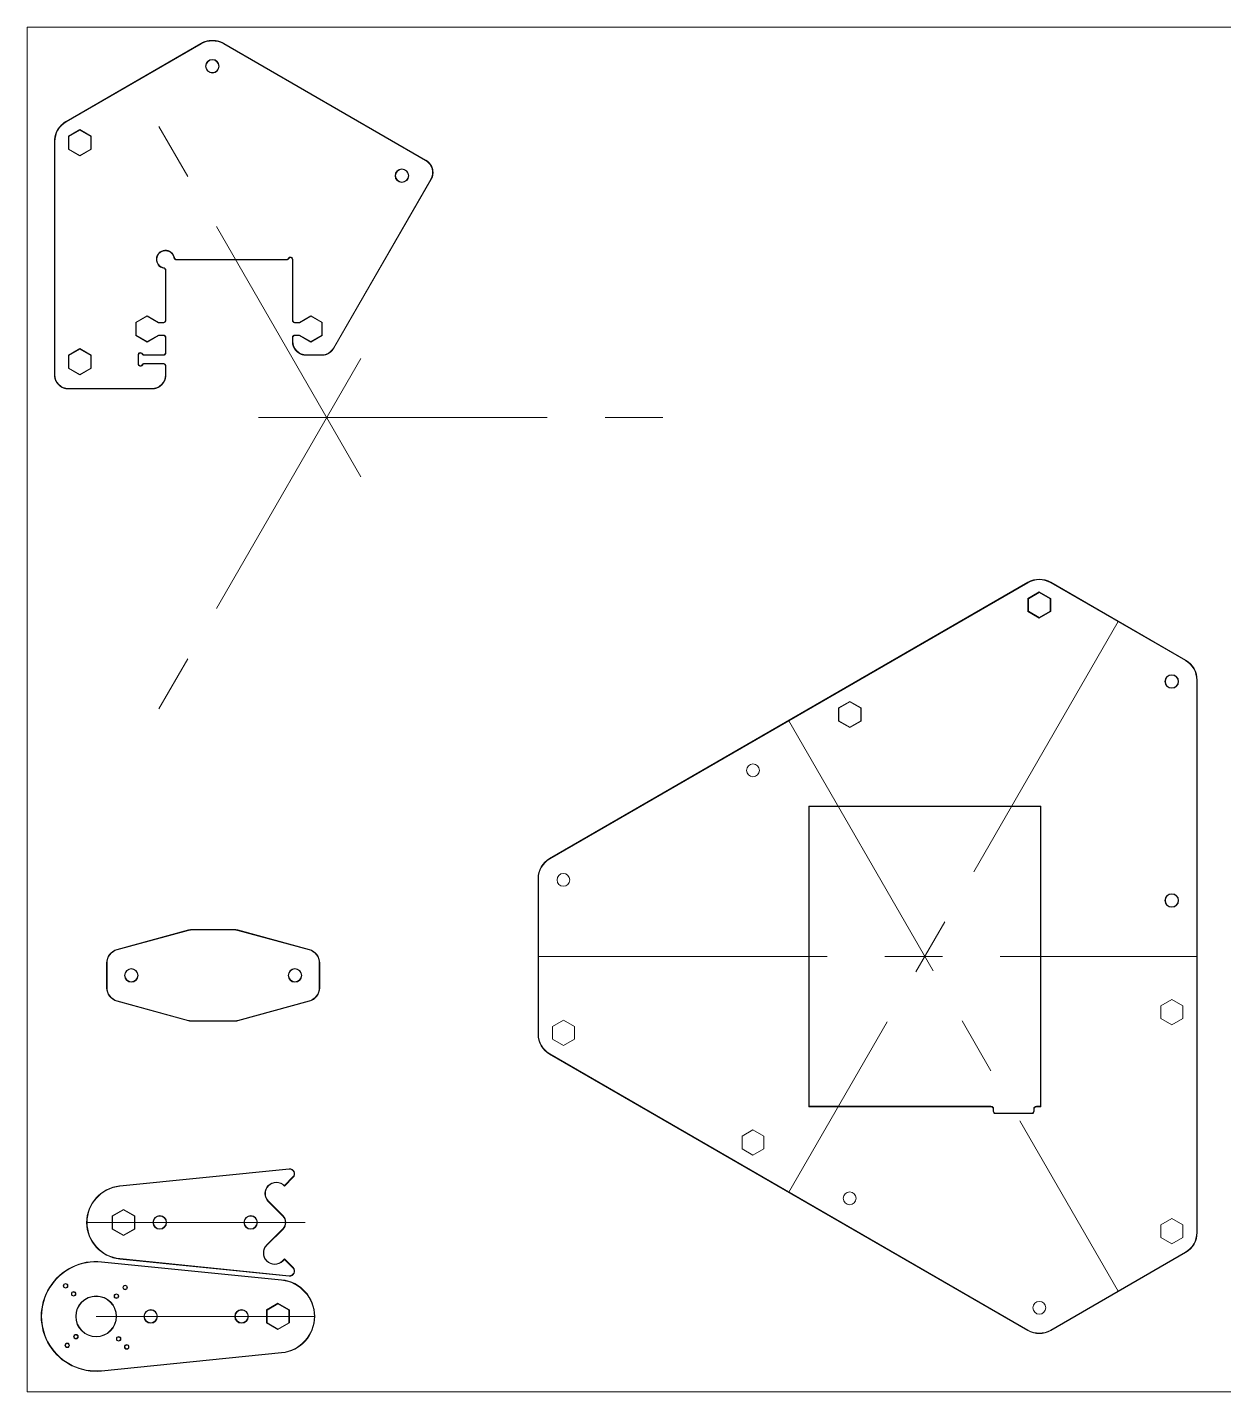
# Model space of a CAD drawing. Header units: millimetres. Extents: x -1272 to 1121, y -1543 to 520.
# Drawn here: x -1271.5 to -1008.3, y -711.2 to -411.2 of the extents above; entities that cross this region are included whole.
import ezdxf

# ---------------------------------------------------------------- set-up
doc = ezdxf.new("R2010")
doc.units = ezdxf.units.MM
doc.linetypes.add('CENTERX2', pattern=[101.6, 63.5, -12.7, 12.7, -12.7])
doc.layers.get('0').update_dxf_attribs({"lineweight": 5, "true_color": 0xffffff})
doc.layers.add('cut line', color=96, linetype='Continuous', lineweight=9, true_color=0x008000)
doc.layers.add('guidelines', color=2, linetype='CENTERX2', lineweight=13, true_color=0xffff00)

msp = doc.modelspace()

# ---------------------------------------------------------------- linework, layer by layer
for p, q in [((-671.52, -411.22), (-1271.52, -411.22)), ((-1271.52, -411.22), (-1271.52, -711.22)), ((-1271.52, -711.22), (-671.52, -711.22))]:
    msp.add_line(p, q)
at = {"flags": 128}
for points in [[(-1183.94, -440.48), (-1228.3, -414.87, 0.267949), (-1233.3, -414.87), (-1262.94, -431.99, 0.267949), (-1265.44, -436.32), (-1265.44, -487.64, 0.414214), (-1262.44, -490.64), (-1244.12, -490.64, 0.414214), (-1241.12, -487.64), (-1241.12, -485.74, 0.414214), (-1241.62, -485.24), (-1245.76, -485.24, 0.267949), (-1246.19, -485.49, -0.767327), (-1247.12, -485.24), (-1247.12, -483.24, -0.767327), (-1246.19, -482.99, 0.267949), (-1245.76, -483.24), (-1241.62, -483.24, 0.414214), (-1241.12, -482.74), (-1241.12, -479.48, 0.414214), (-1241.62, -478.98), (-1242.62, -478.98), (-1245.12, -480.42), (-1247.62, -478.98), (-1247.62, -476.09), (-1245.12, -474.65), (-1242.62, -476.09), (-1241.62, -476.09, 0.414214), (-1241.12, -475.59), (-1241.12, -464.69, 0.356394), (-1241.52, -464.2, -1.859652), (-1239.16, -461.84, 0.356394), (-1238.67, -462.24), (-1214.49, -462.24, 0.267949), (-1214.05, -461.99, -0.767327), (-1213.12, -462.24), (-1213.12, -475.59, 0.414214), (-1212.62, -476.09), (-1211.62, -476.09), (-1209.12, -474.65), (-1206.62, -476.09), (-1206.62, -478.98), (-1209.12, -480.42), (-1211.62, -478.98), (-1212.62, -478.98, 0.414214), (-1213.12, -479.48), (-1213.12, -480.24, 0.414214), (-1210.12, -483.24), (-1206.78, -483.24, 0.267949), (-1204.18, -481.74), (-1182.75, -444.63, 0.414214), (-1183.85, -440.53)], [(-1051.4, -533.33, -0.267949), (-1046.4, -533.33), (-1016.76, -550.44, -0.267949), (-1014.26, -554.77), (-1014.26, -676.23, -0.267949), (-1016.76, -680.56), (-1046.4, -697.67, -0.267949), (-1051.4, -697.67), (-1156.58, -636.94, -0.267949), (-1159.08, -632.61), (-1159.08, -598.39, -0.267949), (-1156.58, -594.06), (-1051.4, -533.33)], [(-1099.63, -582.45), (-1048.53, -582.45), (-1048.53, -648.55), (-1049.53, -648.55, 0.414214), (-1050.03, -649.05), (-1050.03, -649.55, -0.414214), (-1050.53, -650.05), (-1058.53, -650.05, -0.414214), (-1059.03, -649.55), (-1059.03, -649.05, 0.414214), (-1059.53, -648.55), (-1099.63, -648.55), (-1099.63, -582.45)], [(-1236.02, -609.78, -0.06662), (-1235.23, -609.68), (-1226.03, -609.68, -0.06662), (-1225.24, -609.78), (-1209.49, -614.07, -0.338259), (-1207.28, -616.97), (-1207.28, -622.38, -0.338259), (-1209.49, -625.28), (-1225.24, -629.57, -0.06662), (-1226.03, -629.68), (-1235.23, -629.68, -0.06662), (-1236.02, -629.57), (-1251.76, -625.28, -0.338259), (-1253.97, -622.38), (-1253.97, -616.97, -0.338259), (-1251.76, -614.07), (-1236.02, -609.78)], [(-1251.17, -666.04, 0.904534), (-1251.17, -681.96), (-1213.9, -685.71, 0.705025), (-1213.09, -684.01), (-1214.96, -682.14), (-1215.32, -682.49, -0.414214), (-1218.85, -682.49, -0.414214), (-1218.85, -678.95), (-1215.32, -675.42, 0.414214), (-1215.32, -672.59), (-1218.5, -669.41, -0.414214), (-1218.5, -665.87, -0.414214), (-1214.96, -665.87), (-1213.09, -664, 0.705025), (-1213.9, -662.3), (-1251.17, -666.04)], [(-1215.57, -686.7, -0.904534), (-1215.57, -702.62), (-1255.17, -706.59, -1.105542), (-1255.17, -682.72), (-1215.57, -686.7)]]:
    msp.add_lwpolyline(points, format="xyb", dxfattribs=at)
for points in [[(-1257.44, -438.05), (-1257.44, -435.16), (-1259.94, -433.72), (-1262.44, -435.16), (-1262.44, -438.05), (-1259.94, -439.49), (-1257.44, -438.05)], [(-1259.94, -481.87), (-1262.44, -483.31), (-1262.44, -486.2), (-1259.94, -487.64), (-1257.44, -486.2), (-1257.44, -483.31), (-1259.94, -481.87)], [(-1046.4, -539.68), (-1046.4, -536.8), (-1048.9, -535.35), (-1051.4, -536.8), (-1051.4, -539.68), (-1048.9, -541.13), (-1046.4, -539.68)], [(-1090.6, -565.2), (-1088.1, -563.76), (-1088.1, -560.87), (-1090.6, -559.43), (-1093.1, -560.87), (-1093.1, -563.76), (-1090.6, -565.2)], [(-1250.37, -671.12), (-1247.87, -672.56), (-1247.87, -675.45), (-1250.37, -676.89), (-1252.87, -675.45), (-1252.87, -672.56), (-1250.37, -671.12)], [(-1218.87, -693.21), (-1218.87, -696.1), (-1216.37, -697.54), (-1213.87, -696.1), (-1213.87, -693.21), (-1216.37, -691.77), (-1218.87, -693.21)]]:
    msp.add_lwpolyline(points, dxfattribs=at)
for centre, radius in [((-1230.8, -419.78), 1.5), ((-1189.1, -443.85), 1.5), ((-1019.76, -555.06), 1.5), ((-1019.76, -603.21), 1.5), ((-1248.63, -619.68), 1.5), ((-1212.63, -619.68), 1.5), ((-1242.37, -674), 1.5), ((-1222.37, -674), 1.5), ((-1263.09, -687.94), 0.5), ((-1261.32, -689.71), 0.5), ((-1251.91, -690.2), 0.5), ((-1250, -688.29), 0.5), ((-1256.37, -694.66), 4.5), ((-1244.37, -694.66), 1.5), ((-1224.37, -694.66), 1.5), ((-1260.82, -699.11), 0.5), ((-1262.73, -701.02), 0.5), ((-1251.42, -699.6), 0.5), ((-1249.65, -701.37), 0.5)]:
    msp.add_circle(centre, radius)
at = {"layer": 'cut line', "flags": 128}
msp.add_lwpolyline([(-1183.89, -440.41), (-1228.26, -414.79), (-1228.28, -414.78), (-1228.32, -414.76), (-1228.37, -414.73), (-1228.41, -414.71), (-1228.46, -414.68), (-1228.5, -414.66), (-1228.55, -414.64), (-1228.6, -414.61), (-1228.64, -414.59), (-1228.69, -414.57), (-1228.73, -414.55), (-1228.78, -414.53), (-1228.83, -414.51), (-1228.88, -414.49), (-1228.92, -414.47), (-1228.97, -414.45), (-1229.02, -414.43), (-1229.07, -414.42), (-1229.12, -414.4), (-1229.16, -414.38), (-1229.21, -414.37), (-1229.26, -414.35), (-1229.31, -414.34), (-1229.36, -414.32), (-1229.41, -414.31), (-1229.46, -414.29), (-1229.51, -414.28), (-1229.56, -414.27), (-1229.61, -414.25), (-1229.66, -414.24), (-1229.71, -414.23), (-1229.76, -414.22), (-1229.81, -414.21), (-1229.86, -414.2), (-1229.91, -414.19), (-1229.96, -414.18), (-1230.01, -414.17), (-1230.06, -414.17), (-1230.11, -414.16), (-1230.16, -414.15), (-1230.21, -414.15), (-1230.26, -414.14), (-1230.31, -414.14), (-1230.37, -414.13), (-1230.42, -414.13), (-1230.47, -414.12), (-1230.52, -414.12), (-1230.57, -414.12), (-1230.62, -414.12), (-1230.67, -414.11), (-1230.72, -414.11), (-1230.77, -414.11), (-1230.83, -414.11), (-1230.88, -414.11), (-1230.93, -414.11), (-1230.98, -414.12), (-1231.03, -414.12), (-1231.08, -414.12), (-1231.13, -414.12), (-1231.18, -414.13), (-1231.24, -414.13), (-1231.29, -414.14), (-1231.34, -414.14), (-1231.39, -414.15), (-1231.44, -414.15), (-1231.49, -414.16), (-1231.54, -414.17), (-1231.59, -414.17), (-1231.64, -414.18), (-1231.69, -414.19), (-1231.74, -414.2), (-1231.79, -414.21), (-1231.84, -414.22), (-1231.89, -414.23), (-1231.94, -414.24), (-1231.99, -414.25), (-1232.04, -414.27), (-1232.09, -414.28), (-1232.14, -414.29), (-1232.19, -414.31), (-1232.24, -414.32), (-1232.29, -414.34), (-1232.34, -414.35), (-1232.39, -414.37), (-1232.44, -414.38), (-1232.49, -414.4), (-1232.53, -414.42), (-1232.58, -414.43), (-1232.63, -414.45), (-1232.68, -414.47), (-1232.72, -414.49), (-1232.77, -414.51), (-1232.82, -414.53), (-1232.87, -414.55), (-1232.91, -414.57), (-1232.96, -414.59), (-1233.01, -414.61), (-1233.05, -414.64), (-1233.1, -414.66), (-1233.14, -414.68), (-1233.19, -414.71), (-1233.23, -414.73), (-1233.28, -414.76), (-1233.32, -414.78), (-1233.35, -414.79), (-1262.99, -431.91), (-1263.01, -431.92), (-1263.05, -431.95), (-1263.1, -431.97), (-1263.14, -432), (-1263.18, -432.03), (-1263.23, -432.06), (-1263.27, -432.08), (-1263.31, -432.11), (-1263.35, -432.14), (-1263.4, -432.17), (-1263.44, -432.2), (-1263.48, -432.23), (-1263.52, -432.26), (-1263.56, -432.29), (-1263.6, -432.32), (-1263.64, -432.36), (-1263.68, -432.39), (-1263.72, -432.42), (-1263.76, -432.46), (-1263.8, -432.49), (-1263.84, -432.52), (-1263.87, -432.56), (-1263.91, -432.59), (-1263.95, -432.63), (-1263.99, -432.66), (-1264.02, -432.7), (-1264.06, -432.73), (-1264.09, -432.77), (-1264.13, -432.81), (-1264.17, -432.85), (-1264.2, -432.88), (-1264.23, -432.92), (-1264.27, -432.96), (-1264.3, -433), (-1264.34, -433.04), (-1264.37, -433.08), (-1264.4, -433.12), (-1264.43, -433.16), (-1264.46, -433.2), (-1264.5, -433.24), (-1264.53, -433.28), (-1264.56, -433.32), (-1264.59, -433.36), (-1264.62, -433.4), (-1264.65, -433.45), (-1264.67, -433.49), (-1264.7, -433.53), (-1264.73, -433.57), (-1264.76, -433.62), (-1264.78, -433.66), (-1264.81, -433.7), (-1264.84, -433.75), (-1264.86, -433.79), (-1264.89, -433.84), (-1264.91, -433.88), (-1264.94, -433.93), (-1264.96, -433.97), (-1264.98, -434.02), (-1265.01, -434.06), (-1265.03, -434.11), (-1265.05, -434.16), (-1265.07, -434.2), (-1265.09, -434.25), (-1265.11, -434.3), (-1265.13, -434.34), (-1265.15, -434.39), (-1265.17, -434.44), (-1265.19, -434.49), (-1265.21, -434.53), (-1265.23, -434.58), (-1265.24, -434.63), (-1265.26, -434.68), (-1265.28, -434.73), (-1265.29, -434.78), (-1265.31, -434.83), (-1265.32, -434.87), (-1265.34, -434.92), (-1265.35, -434.97), (-1265.36, -435.02), (-1265.38, -435.07), (-1265.39, -435.12), (-1265.4, -435.17), (-1265.41, -435.22), (-1265.42, -435.27), (-1265.43, -435.32), (-1265.44, -435.37), (-1265.45, -435.42), (-1265.46, -435.47), (-1265.47, -435.52), (-1265.48, -435.58), (-1265.48, -435.63), (-1265.49, -435.68), (-1265.5, -435.73), (-1265.5, -435.78), (-1265.51, -435.83), (-1265.51, -435.88), (-1265.52, -435.93), (-1265.52, -435.98), (-1265.52, -436.03), (-1265.53, -436.09), (-1265.53, -436.14), (-1265.53, -436.19), (-1265.53, -436.24), (-1265.53, -436.29), (-1265.53, -436.32), (-1265.53, -487.64), (-1265.53, -487.67), (-1265.53, -487.72), (-1265.53, -487.77), (-1265.53, -487.82), (-1265.52, -487.87), (-1265.52, -487.92), (-1265.51, -487.98), (-1265.51, -488.03), (-1265.5, -488.08), (-1265.49, -488.13), (-1265.48, -488.18), (-1265.47, -488.23), (-1265.46, -488.28), (-1265.45, -488.33), (-1265.44, -488.38), (-1265.43, -488.43), (-1265.41, -488.48), (-1265.4, -488.53), (-1265.39, -488.58), (-1265.37, -488.63), (-1265.35, -488.68), (-1265.33, -488.73), (-1265.32, -488.78), (-1265.3, -488.82), (-1265.28, -488.87), (-1265.26, -488.92), (-1265.23, -488.97), (-1265.21, -489.01), (-1265.19, -489.06), (-1265.16, -489.1), (-1265.14, -489.15), (-1265.11, -489.19), (-1265.09, -489.24), (-1265.06, -489.28), (-1265.03, -489.33), (-1265, -489.37), (-1264.97, -489.41), (-1264.94, -489.45), (-1264.91, -489.49), (-1264.88, -489.54), (-1264.85, -489.58), (-1264.82, -489.62), (-1264.78, -489.66), (-1264.75, -489.69), (-1264.72, -489.73), (-1264.68, -489.77), (-1264.64, -489.81), (-1264.61, -489.84), (-1264.57, -489.88), (-1264.53, -489.92), (-1264.5, -489.95), (-1264.46, -489.98), (-1264.42, -490.02), (-1264.38, -490.05), (-1264.34, -490.08), (-1264.3, -490.11), (-1264.25, -490.14), (-1264.21, -490.17), (-1264.17, -490.2), (-1264.13, -490.23), (-1264.08, -490.26), (-1264.04, -490.29), (-1263.99, -490.31), (-1263.95, -490.34), (-1263.9, -490.36), (-1263.86, -490.39), (-1263.81, -490.41), (-1263.77, -490.43), (-1263.72, -490.45), (-1263.67, -490.48), (-1263.62, -490.5), (-1263.58, -490.52), (-1263.53, -490.53), (-1263.48, -490.55), (-1263.43, -490.57), (-1263.38, -490.58), (-1263.33, -490.6), (-1263.28, -490.61), (-1263.23, -490.63), (-1263.18, -490.64), (-1263.13, -490.65), (-1263.08, -490.66), (-1263.03, -490.67), (-1262.98, -490.68), (-1262.93, -490.69), (-1262.88, -490.7), (-1262.83, -490.71), (-1262.78, -490.71), (-1262.73, -490.72), (-1262.67, -490.72), (-1262.62, -490.73), (-1262.57, -490.73), (-1262.52, -490.73), (-1262.47, -490.73), (-1262.44, -490.73), (-1244.12, -490.73), (-1244.1, -490.73), (-1244.04, -490.73), (-1243.99, -490.73), (-1243.94, -490.73), (-1243.89, -490.72), (-1243.84, -490.72), (-1243.79, -490.71), (-1243.73, -490.71), (-1243.68, -490.7), (-1243.63, -490.69), (-1243.58, -490.68), (-1243.53, -490.67), (-1243.48, -490.66), (-1243.43, -490.65), (-1243.38, -490.64), (-1243.33, -490.63), (-1243.28, -490.61), (-1243.23, -490.6), (-1243.18, -490.58), (-1243.13, -490.57), (-1243.08, -490.55), (-1243.03, -490.53), (-1242.99, -490.52), (-1242.94, -490.5), (-1242.89, -490.48), (-1242.84, -490.45), (-1242.8, -490.43), (-1242.75, -490.41), (-1242.7, -490.39), (-1242.66, -490.36), (-1242.61, -490.34), (-1242.57, -490.31), (-1242.52, -490.29), (-1242.48, -490.26), (-1242.44, -490.23), (-1242.39, -490.2), (-1242.35, -490.17), (-1242.31, -490.14), (-1242.27, -490.11), (-1242.23, -490.08), (-1242.19, -490.05), (-1242.15, -490.02), (-1242.11, -489.98), (-1242.07, -489.95), (-1242.03, -489.92), (-1241.99, -489.88), (-1241.95, -489.84), (-1241.92, -489.81), (-1241.88, -489.77), (-1241.85, -489.73), (-1241.81, -489.69), (-1241.78, -489.66), (-1241.74, -489.62), (-1241.71, -489.58), (-1241.68, -489.54), (-1241.65, -489.49), (-1241.62, -489.45), (-1241.59, -489.41), (-1241.56, -489.37), (-1241.53, -489.33), (-1241.5, -489.28), (-1241.48, -489.24), (-1241.45, -489.19), (-1241.42, -489.15), (-1241.4, -489.1), (-1241.37, -489.06), (-1241.35, -489.01), (-1241.33, -488.97), (-1241.31, -488.92), (-1241.29, -488.87), (-1241.27, -488.82), (-1241.25, -488.78), (-1241.23, -488.73), (-1241.21, -488.68), (-1241.19, -488.63), (-1241.18, -488.58), (-1241.16, -488.53), (-1241.15, -488.48), (-1241.13, -488.43), (-1241.12, -488.38), (-1241.11, -488.33), (-1241.1, -488.28), (-1241.09, -488.23), (-1241.08, -488.18), (-1241.07, -488.13), (-1241.06, -488.08), (-1241.06, -488.03), (-1241.05, -487.98), (-1241.04, -487.92), (-1241.04, -487.87), (-1241.04, -487.82), (-1241.03, -487.77), (-1241.03, -487.72), (-1241.03, -487.67), (-1241.03, -487.64), (-1241.03, -485.74), (-1241.03, -485.71), (-1241.04, -485.65), (-1241.05, -485.59), (-1241.07, -485.53), (-1241.09, -485.47), (-1241.13, -485.42), (-1241.16, -485.37), (-1241.2, -485.32), (-1241.25, -485.28), (-1241.3, -485.25), (-1241.35, -485.21), (-1241.41, -485.19), (-1241.47, -485.17), (-1241.53, -485.16), (-1241.59, -485.15), (-1241.62, -485.15), (-1245.76, -485.15), (-1245.79, -485.15), (-1245.85, -485.16), (-1245.91, -485.17), (-1245.97, -485.19), (-1246.02, -485.21), (-1246.08, -485.25), (-1246.13, -485.28), (-1246.17, -485.32), (-1246.21, -485.37), (-1246.25, -485.42), (-1246.27, -485.45), (-1246.28, -485.46), (-1246.3, -485.5), (-1246.33, -485.53), (-1246.36, -485.56), (-1246.39, -485.58), (-1246.43, -485.6), (-1246.46, -485.62), (-1246.5, -485.63), (-1246.54, -485.64), (-1246.58, -485.65), (-1246.63, -485.65), (-1246.67, -485.65), (-1246.71, -485.64), (-1246.75, -485.63), (-1246.79, -485.62), (-1246.82, -485.6), (-1246.86, -485.58), (-1246.89, -485.55), (-1246.92, -485.52), (-1246.95, -485.49), (-1246.97, -485.46), (-1246.99, -485.42), (-1247.01, -485.38), (-1247.02, -485.34), (-1247.03, -485.3), (-1247.03, -485.26), (-1247.03, -485.24), (-1247.03, -483.24), (-1247.03, -483.22), (-1247.03, -483.18), (-1247.02, -483.14), (-1247.01, -483.1), (-1246.99, -483.06), (-1246.97, -483.03), (-1246.95, -482.99), (-1246.92, -482.96), (-1246.89, -482.93), (-1246.86, -482.91), (-1246.82, -482.88), (-1246.79, -482.87), (-1246.75, -482.85), (-1246.71, -482.84), (-1246.67, -482.83), (-1246.63, -482.83), (-1246.58, -482.83), (-1246.54, -482.84), (-1246.5, -482.85), (-1246.46, -482.86), (-1246.43, -482.88), (-1246.39, -482.9), (-1246.36, -482.93), (-1246.33, -482.95), (-1246.3, -482.98), (-1246.28, -483.02), (-1246.27, -483.04), (-1246.25, -483.06), (-1246.21, -483.11), (-1246.17, -483.16), (-1246.13, -483.2), (-1246.08, -483.24), (-1246.02, -483.27), (-1245.97, -483.29), (-1245.91, -483.31), (-1245.85, -483.32), (-1245.79, -483.33), (-1245.76, -483.33), (-1241.62, -483.33), (-1241.59, -483.33), (-1241.53, -483.32), (-1241.47, -483.31), (-1241.41, -483.29), (-1241.35, -483.27), (-1241.3, -483.24), (-1241.25, -483.2), (-1241.2, -483.16), (-1241.16, -483.11), (-1241.13, -483.06), (-1241.09, -483.01), (-1241.07, -482.95), (-1241.05, -482.89), (-1241.04, -482.83), (-1241.03, -482.77), (-1241.03, -482.74), (-1241.03, -479.48), (-1241.03, -479.45), (-1241.04, -479.38), (-1241.05, -479.32), (-1241.07, -479.26), (-1241.09, -479.21), (-1241.13, -479.15), (-1241.16, -479.1), (-1241.2, -479.06), (-1241.25, -479.02), (-1241.3, -478.98), (-1241.35, -478.95), (-1241.41, -478.92), (-1241.47, -478.91), (-1241.53, -478.89), (-1241.59, -478.89), (-1241.62, -478.89), (-1242.65, -478.89), (-1245.12, -480.32), (-1247.53, -478.92), (-1247.53, -476.14), (-1245.12, -474.75), (-1242.65, -476.18), (-1241.62, -476.18), (-1241.59, -476.18), (-1241.53, -476.17), (-1241.47, -476.16), (-1241.41, -476.14), (-1241.35, -476.12), (-1241.3, -476.08), (-1241.25, -476.05), (-1241.2, -476.01), (-1241.16, -475.96), (-1241.13, -475.91), (-1241.09, -475.86), (-1241.07, -475.8), (-1241.05, -475.74), (-1241.04, -475.68), (-1241.03, -475.62), (-1241.03, -475.59), (-1241.03, -464.69), (-1241.03, -464.66), (-1241.04, -464.6), (-1241.05, -464.54), (-1241.07, -464.48), (-1241.1, -464.42), (-1241.13, -464.37), (-1241.16, -464.32), (-1241.21, -464.27), (-1241.25, -464.23), (-1241.3, -464.19), (-1241.36, -464.16), (-1241.41, -464.14), (-1241.47, -464.12), (-1241.5, -464.11), (-1241.5, -464.11), (-1241.53, -464.11), (-1241.57, -464.1), (-1241.62, -464.09), (-1241.67, -464.07), (-1241.71, -464.06), (-1241.76, -464.04), (-1241.8, -464.03), (-1241.85, -464.01), (-1241.89, -463.99), (-1241.93, -463.97), (-1241.98, -463.95), (-1242.02, -463.93), (-1242.06, -463.9), (-1242.1, -463.88), (-1242.14, -463.85), (-1242.18, -463.83), (-1242.22, -463.8), (-1242.26, -463.77), (-1242.3, -463.74), (-1242.34, -463.71), (-1242.37, -463.68), (-1242.41, -463.65), (-1242.44, -463.62), (-1242.48, -463.59), (-1242.51, -463.55), (-1242.54, -463.52), (-1242.58, -463.48), (-1242.61, -463.44), (-1242.64, -463.41), (-1242.66, -463.37), (-1242.69, -463.33), (-1242.72, -463.29), (-1242.74, -463.25), (-1242.77, -463.21), (-1242.79, -463.17), (-1242.82, -463.12), (-1242.84, -463.08), (-1242.86, -463.04), (-1242.88, -462.99), (-1242.9, -462.95), (-1242.91, -462.9), (-1242.93, -462.86), (-1242.94, -462.81), (-1242.96, -462.77), (-1242.97, -462.72), (-1242.98, -462.68), (-1242.99, -462.63), (-1243, -462.58), (-1243.01, -462.53), (-1243.02, -462.49), (-1243.02, -462.44), (-1243.03, -462.39), (-1243.03, -462.34), (-1243.03, -462.3), (-1243.03, -462.25), (-1243.03, -462.2), (-1243.03, -462.15), (-1243.03, -462.11), (-1243.02, -462.06), (-1243.02, -462.01), (-1243.01, -461.96), (-1243, -461.92), (-1242.99, -461.87), (-1242.98, -461.82), (-1242.97, -461.77), (-1242.96, -461.73), (-1242.95, -461.68), (-1242.93, -461.64), (-1242.92, -461.59), (-1242.9, -461.55), (-1242.88, -461.5), (-1242.86, -461.46), (-1242.84, -461.42), (-1242.82, -461.37), (-1242.8, -461.33), (-1242.78, -461.29), (-1242.75, -461.25), (-1242.73, -461.21), (-1242.7, -461.17), (-1242.67, -461.13), (-1242.64, -461.09), (-1242.62, -461.05), (-1242.58, -461.01), (-1242.55, -460.98), (-1242.52, -460.94), (-1242.49, -460.91), (-1242.45, -460.87), (-1242.42, -460.84), (-1242.38, -460.81), (-1242.35, -460.78), (-1242.31, -460.75), (-1242.27, -460.72), (-1242.23, -460.69), (-1242.2, -460.66), (-1242.16, -460.64), (-1242.12, -460.61), (-1242.07, -460.59), (-1242.03, -460.56), (-1241.99, -460.54), (-1241.95, -460.52), (-1241.9, -460.5), (-1241.86, -460.48), (-1241.82, -460.46), (-1241.77, -460.44), (-1241.73, -460.43), (-1241.68, -460.41), (-1241.63, -460.4), (-1241.59, -460.39), (-1241.54, -460.38), (-1241.49, -460.37), (-1241.45, -460.36), (-1241.4, -460.35), (-1241.35, -460.34), (-1241.3, -460.34), (-1241.26, -460.34), (-1241.21, -460.33), (-1241.16, -460.33), (-1241.11, -460.33), (-1241.07, -460.33), (-1241.02, -460.33), (-1240.97, -460.34), (-1240.92, -460.34), (-1240.88, -460.35), (-1240.83, -460.35), (-1240.78, -460.36), (-1240.73, -460.37), (-1240.69, -460.38), (-1240.64, -460.39), (-1240.59, -460.41), (-1240.55, -460.42), (-1240.5, -460.43), (-1240.46, -460.45), (-1240.41, -460.47), (-1240.37, -460.49), (-1240.33, -460.5), (-1240.28, -460.53), (-1240.24, -460.55), (-1240.2, -460.57), (-1240.16, -460.59), (-1240.11, -460.62), (-1240.07, -460.64), (-1240.03, -460.67), (-1240, -460.7), (-1239.96, -460.73), (-1239.92, -460.76), (-1239.88, -460.79), (-1239.85, -460.82), (-1239.81, -460.85), (-1239.78, -460.88), (-1239.74, -460.92), (-1239.71, -460.95), (-1239.68, -460.99), (-1239.65, -461.03), (-1239.62, -461.06), (-1239.59, -461.1), (-1239.56, -461.14), (-1239.53, -461.18), (-1239.51, -461.22), (-1239.48, -461.26), (-1239.46, -461.3), (-1239.44, -461.34), (-1239.41, -461.39), (-1239.39, -461.43), (-1239.37, -461.47), (-1239.35, -461.52), (-1239.34, -461.56), (-1239.32, -461.61), (-1239.3, -461.65), (-1239.29, -461.7), (-1239.28, -461.74), (-1239.27, -461.79), (-1239.25, -461.84), (-1239.25, -461.86), (-1239.25, -461.86), (-1239.24, -461.89), (-1239.22, -461.95), (-1239.2, -462.01), (-1239.17, -462.06), (-1239.13, -462.11), (-1239.09, -462.16), (-1239.05, -462.2), (-1239, -462.24), (-1238.94, -462.27), (-1238.88, -462.29), (-1238.83, -462.31), (-1238.76, -462.32), (-1238.7, -462.33), (-1238.67, -462.33), (-1214.49, -462.33), (-1214.46, -462.33), (-1214.39, -462.32), (-1214.33, -462.31), (-1214.28, -462.29), (-1214.22, -462.27), (-1214.17, -462.24), (-1214.12, -462.2), (-1214.07, -462.16), (-1214.03, -462.11), (-1213.99, -462.06), (-1213.98, -462.04), (-1213.97, -462.02), (-1213.94, -461.98), (-1213.91, -461.95), (-1213.88, -461.93), (-1213.85, -461.9), (-1213.82, -461.88), (-1213.78, -461.86), (-1213.74, -461.85), (-1213.7, -461.84), (-1213.66, -461.83), (-1213.62, -461.83), (-1213.58, -461.83), (-1213.53, -461.84), (-1213.49, -461.85), (-1213.46, -461.87), (-1213.42, -461.88), (-1213.38, -461.91), (-1213.35, -461.93), (-1213.32, -461.96), (-1213.3, -461.99), (-1213.27, -462.03), (-1213.25, -462.06), (-1213.24, -462.1), (-1213.22, -462.14), (-1213.22, -462.18), (-1213.21, -462.22), (-1213.21, -462.24), (-1213.21, -475.59), (-1213.21, -475.62), (-1213.2, -475.68), (-1213.19, -475.74), (-1213.17, -475.8), (-1213.15, -475.86), (-1213.12, -475.91), (-1213.08, -475.96), (-1213.04, -476.01), (-1212.99, -476.05), (-1212.94, -476.08), (-1212.89, -476.12), (-1212.83, -476.14), (-1212.77, -476.16), (-1212.71, -476.17), (-1212.65, -476.18), (-1212.62, -476.18), (-1211.6, -476.18), (-1209.12, -474.75), (-1206.71, -476.14), (-1206.71, -478.92), (-1209.12, -480.32), (-1211.6, -478.89), (-1212.62, -478.89), (-1212.65, -478.89), (-1212.71, -478.89), (-1212.77, -478.91), (-1212.83, -478.92), (-1212.89, -478.95), (-1212.94, -478.98), (-1212.99, -479.02), (-1213.04, -479.06), (-1213.08, -479.1), (-1213.12, -479.15), (-1213.15, -479.21), (-1213.17, -479.26), (-1213.19, -479.32), (-1213.2, -479.38), (-1213.21, -479.45), (-1213.21, -479.48), (-1213.21, -480.24), (-1213.21, -480.27), (-1213.21, -480.32), (-1213.21, -480.37), (-1213.21, -480.42), (-1213.2, -480.47), (-1213.2, -480.52), (-1213.19, -480.58), (-1213.19, -480.63), (-1213.18, -480.68), (-1213.17, -480.73), (-1213.16, -480.78), (-1213.15, -480.83), (-1213.14, -480.88), (-1213.13, -480.93), (-1213.12, -480.98), (-1213.11, -481.03), (-1213.09, -481.08), (-1213.08, -481.13), (-1213.06, -481.18), (-1213.05, -481.23), (-1213.03, -481.28), (-1213.01, -481.33), (-1213, -481.38), (-1212.98, -481.42), (-1212.96, -481.47), (-1212.93, -481.52), (-1212.91, -481.57), (-1212.89, -481.61), (-1212.87, -481.66), (-1212.84, -481.7), (-1212.82, -481.75), (-1212.79, -481.79), (-1212.77, -481.84), (-1212.74, -481.88), (-1212.71, -481.93), (-1212.68, -481.97), (-1212.65, -482.01), (-1212.62, -482.05), (-1212.59, -482.09), (-1212.56, -482.14), (-1212.53, -482.18), (-1212.5, -482.22), (-1212.46, -482.26), (-1212.43, -482.29), (-1212.4, -482.33), (-1212.36, -482.37), (-1212.32, -482.41), (-1212.29, -482.44), (-1212.25, -482.48), (-1212.21, -482.52), (-1212.17, -482.55), (-1212.14, -482.58), (-1212.1, -482.62), (-1212.06, -482.65), (-1212.02, -482.68), (-1211.97, -482.71), (-1211.93, -482.74), (-1211.89, -482.77), (-1211.85, -482.8), (-1211.81, -482.83), (-1211.76, -482.86), (-1211.72, -482.89), (-1211.67, -482.91), (-1211.63, -482.94), (-1211.58, -482.96), (-1211.54, -482.99), (-1211.49, -483.01), (-1211.45, -483.03), (-1211.4, -483.05), (-1211.35, -483.08), (-1211.3, -483.1), (-1211.26, -483.12), (-1211.21, -483.13), (-1211.16, -483.15), (-1211.11, -483.17), (-1211.06, -483.18), (-1211.01, -483.2), (-1210.96, -483.21), (-1210.91, -483.23), (-1210.86, -483.24), (-1210.81, -483.25), (-1210.76, -483.26), (-1210.71, -483.27), (-1210.66, -483.28), (-1210.61, -483.29), (-1210.56, -483.3), (-1210.51, -483.31), (-1210.46, -483.31), (-1210.4, -483.32), (-1210.35, -483.32), (-1210.3, -483.33), (-1210.25, -483.33), (-1210.2, -483.33), (-1210.15, -483.33), (-1210.12, -483.33), (-1206.78, -483.33), (-1206.75, -483.33), (-1206.7, -483.33), (-1206.65, -483.33), (-1206.59, -483.33), (-1206.54, -483.32), (-1206.49, -483.32), (-1206.44, -483.31), (-1206.39, -483.31), (-1206.33, -483.3), (-1206.28, -483.29), (-1206.23, -483.28), (-1206.18, -483.27), (-1206.13, -483.26), (-1206.08, -483.25), (-1206.03, -483.24), (-1205.98, -483.23), (-1205.93, -483.21), (-1205.88, -483.2), (-1205.83, -483.18), (-1205.78, -483.17), (-1205.73, -483.15), (-1205.68, -483.13), (-1205.63, -483.11), (-1205.58, -483.09), (-1205.53, -483.07), (-1205.49, -483.05), (-1205.44, -483.03), (-1205.39, -483), (-1205.35, -482.98), (-1205.3, -482.96), (-1205.25, -482.93), (-1205.21, -482.9), (-1205.16, -482.88), (-1205.12, -482.85), (-1205.08, -482.82), (-1205.03, -482.79), (-1204.99, -482.76), (-1204.95, -482.73), (-1204.9, -482.7), (-1204.86, -482.67), (-1204.82, -482.64), (-1204.78, -482.6), (-1204.74, -482.57), (-1204.7, -482.53), (-1204.67, -482.5), (-1204.63, -482.46), (-1204.59, -482.43), (-1204.55, -482.39), (-1204.52, -482.35), (-1204.48, -482.31), (-1204.45, -482.27), (-1204.41, -482.23), (-1204.38, -482.19), (-1204.35, -482.15), (-1204.32, -482.11), (-1204.29, -482.07), (-1204.25, -482.03), (-1204.22, -481.98), (-1204.2, -481.94), (-1204.17, -481.9), (-1204.14, -481.85), (-1204.11, -481.81), (-1204.1, -481.79), (-1182.68, -444.68), (-1182.66, -444.66), (-1182.64, -444.61), (-1182.61, -444.57), (-1182.59, -444.52), (-1182.57, -444.47), (-1182.54, -444.43), (-1182.52, -444.38), (-1182.5, -444.33), (-1182.48, -444.28), (-1182.46, -444.24), (-1182.45, -444.19), (-1182.43, -444.14), (-1182.41, -444.09), (-1182.4, -444.04), (-1182.38, -443.99), (-1182.37, -443.94), (-1182.36, -443.89), (-1182.34, -443.84), (-1182.33, -443.79), (-1182.32, -443.74), (-1182.31, -443.69), (-1182.3, -443.64), (-1182.29, -443.59), (-1182.29, -443.54), (-1182.28, -443.49), (-1182.28, -443.43), (-1182.27, -443.38), (-1182.27, -443.33), (-1182.26, -443.28), (-1182.26, -443.23), (-1182.26, -443.18), (-1182.26, -443.12), (-1182.26, -443.07), (-1182.26, -443.02), (-1182.27, -442.97), (-1182.27, -442.92), (-1182.27, -442.87), (-1182.28, -442.82), (-1182.28, -442.76), (-1182.29, -442.71), (-1182.3, -442.66), (-1182.31, -442.61), (-1182.31, -442.56), (-1182.32, -442.51), (-1182.34, -442.46), (-1182.35, -442.41), (-1182.36, -442.36), (-1182.37, -442.31), (-1182.39, -442.26), (-1182.4, -442.21), (-1182.42, -442.16), (-1182.44, -442.11), (-1182.45, -442.06), (-1182.47, -442.01), (-1182.49, -441.97), (-1182.51, -441.92), (-1182.53, -441.87), (-1182.55, -441.82), (-1182.57, -441.78), (-1182.6, -441.73), (-1182.62, -441.69), (-1182.65, -441.64), (-1182.67, -441.6), (-1182.7, -441.55), (-1182.72, -441.51), (-1182.75, -441.46), (-1182.78, -441.42), (-1182.81, -441.38), (-1182.84, -441.33), (-1182.87, -441.29), (-1182.9, -441.25), (-1182.93, -441.21), (-1182.96, -441.17), (-1183, -441.13), (-1183.03, -441.09), (-1183.07, -441.05), (-1183.1, -441.02), (-1183.14, -440.98), (-1183.17, -440.94), (-1183.21, -440.91), (-1183.25, -440.87), (-1183.29, -440.84), (-1183.32, -440.8), (-1183.36, -440.77), (-1183.4, -440.73), (-1183.44, -440.7), (-1183.48, -440.67), (-1183.53, -440.64), (-1183.57, -440.61), (-1183.61, -440.58), (-1183.65, -440.55), (-1183.7, -440.52), (-1183.74, -440.5), (-1183.78, -440.47), (-1183.81, -440.46)], dxfattribs=at)
for points in [[(-1257.53, -438), (-1257.53, -435.21), (-1259.94, -433.82), (-1262.35, -435.21), (-1262.35, -438), (-1259.94, -439.39)], [(-1257.53, -486.15), (-1257.53, -483.36), (-1259.94, -481.97), (-1262.35, -483.36), (-1262.35, -486.15), (-1259.94, -487.54)], [(-1046.49, -539.63), (-1046.49, -536.85), (-1048.9, -535.46), (-1051.31, -536.85), (-1051.31, -539.63), (-1048.9, -541.02)], [(-1088.19, -563.7), (-1088.19, -560.92), (-1090.6, -559.53), (-1093.01, -560.92), (-1093.01, -563.7), (-1090.6, -565.1)], [(-1022.17, -629.18), (-1019.76, -630.57), (-1017.35, -629.18), (-1017.35, -626.4), (-1019.76, -625), (-1022.17, -626.4)], [(-1153.58, -629.54), (-1155.99, -630.93), (-1155.99, -633.72), (-1153.58, -635.11), (-1151.17, -633.72), (-1151.17, -630.93)], [(-1111.88, -653.62), (-1114.29, -655.01), (-1114.29, -657.79), (-1111.88, -659.18), (-1109.47, -657.79), (-1109.47, -655.01)], [(-1247.96, -675.4), (-1247.96, -672.61), (-1250.37, -671.22), (-1252.78, -672.61), (-1252.78, -675.4), (-1250.37, -676.79)], [(-1022.17, -677.33), (-1019.76, -678.72), (-1017.35, -677.33), (-1017.35, -674.55), (-1019.76, -673.15), (-1022.17, -674.55)], [(-1213.96, -696.05), (-1213.96, -693.26), (-1216.37, -691.87), (-1218.78, -693.26), (-1218.78, -696.05), (-1216.37, -697.44)]]:
    msp.add_lwpolyline(points, close=True, dxfattribs=at)
for points in [[(-1051.44, -697.75, 0.267949), (-1046.35, -697.75), (-1016.71, -680.63, 0.267949), (-1014.17, -676.23), (-1014.17, -554.77, 0.267949), (-1016.71, -550.37), (-1046.35, -533.25, 0.267949), (-1051.44, -533.25), (-1156.62, -593.98, 0.267949), (-1159.17, -598.39), (-1159.17, -632.61, 0.267949), (-1156.62, -637.02)], [(-1213.91, -685.8, 0.705025), (-1213.03, -683.94), (-1214.96, -682.01), (-1215.38, -682.43, -0.414214), (-1218.79, -682.43, -0.414214), (-1218.79, -679.02), (-1215.25, -675.48, 0.414214), (-1215.25, -672.53), (-1218.44, -669.34, -0.414214), (-1218.44, -665.94, -0.425189), (-1214.97, -666), (-1214.96, -666), (-1213.03, -664.06, 0.705025), (-1213.91, -662.21), (-1251.18, -665.96), (-1251.2, -665.96), (-1251.2, -665.96, 0.903113), (-1251.18, -682.05)]]:
    msp.add_lwpolyline(points, format="xyb", close=True, dxfattribs=at)
for points in [[(-1050.53, -649.96, 0.39896), (-1050.12, -649.57), (-1050.12, -649.57), (-1050.12, -649.55), (-1050.12, -649.05, -0.414214), (-1049.53, -648.46), (-1048.62, -648.46), (-1048.62, -582.54), (-1099.54, -582.54), (-1099.54, -648.46), (-1059.53, -648.46, -0.414214), (-1058.94, -649.05), (-1058.94, -649.55, 0.414214), (-1058.53, -649.96), (-1050.53, -649.96)], [(-1226.03, -629.77, 0.06662), (-1225.22, -629.66), (-1209.47, -625.37, 0.338259), (-1207.19, -622.38), (-1207.19, -616.97, 0.338259), (-1209.47, -613.99), (-1225.22, -609.69, 0.064393), (-1226, -609.59), (-1226, -609.59), (-1226.03, -609.59), (-1235.23, -609.59, 0.06662), (-1236.04, -609.69), (-1251.79, -613.99, 0.338259), (-1254.06, -616.97), (-1254.06, -622.38, 0.338259), (-1251.79, -625.37), (-1236.04, -629.66, 0.06662), (-1235.23, -629.77), (-1226.03, -629.77)], [(-1255.16, -682.63, 1.105542), (-1255.16, -706.68), (-1215.56, -702.7, 0.904534), (-1215.56, -686.61), (-1255.16, -682.63)]]:
    msp.add_lwpolyline(points, format="xyb", dxfattribs=at)
at = {"layer": 'cut line'}
for centre, radius in [((-1230.8, -419.78), 1.41), ((-1189.1, -443.85), 1.41), ((-1019.76, -555.06), 1.41), ((-1111.88, -574.6), 1.41), ((-1153.58, -598.68), 1.41), ((-1019.76, -603.21), 1.41), ((-1248.63, -619.68), 1.41), ((-1212.63, -619.68), 1.41), ((-1090.6, -668.69), 1.41), ((-1242.37, -674), 1.41), ((-1222.37, -674), 1.41), ((-1263.09, -687.94), 0.41), ((-1261.32, -689.71), 0.41), ((-1251.91, -690.2), 0.41), ((-1250, -688.29), 0.41), ((-1256.37, -694.66), 4.41), ((-1048.9, -692.76), 1.41), ((-1244.37, -694.66), 1.41), ((-1224.37, -694.66), 1.41), ((-1260.82, -699.11), 0.41), ((-1262.73, -701.02), 0.41), ((-1251.42, -699.6), 0.41), ((-1249.65, -701.37), 0.41)]:
    msp.add_circle(centre, radius, dxfattribs=at)
at = {"layer": 'guidelines'}
for p, q in [((-1198.12, -510.03), (-1248.12, -423.43)), ((-1198.12, -484.05), (-1248.12, -570.65)), ((-1220.62, -497.04), (-1120.62, -497.04)), ((-1031.58, -541.89), (-1103.99, -667.31)), ((-1103.99, -563.69), (-1031.58, -689.11)), ((-1159.08, -615.5), (-1014.26, -615.5)), ((-1258.37, -674), (-1210.37, -674)), ((-1208.37, -694.66), (-1256.37, -694.66))]:
    msp.add_line(p, q, dxfattribs=at)

doc.saveas('drawing.dxf')
